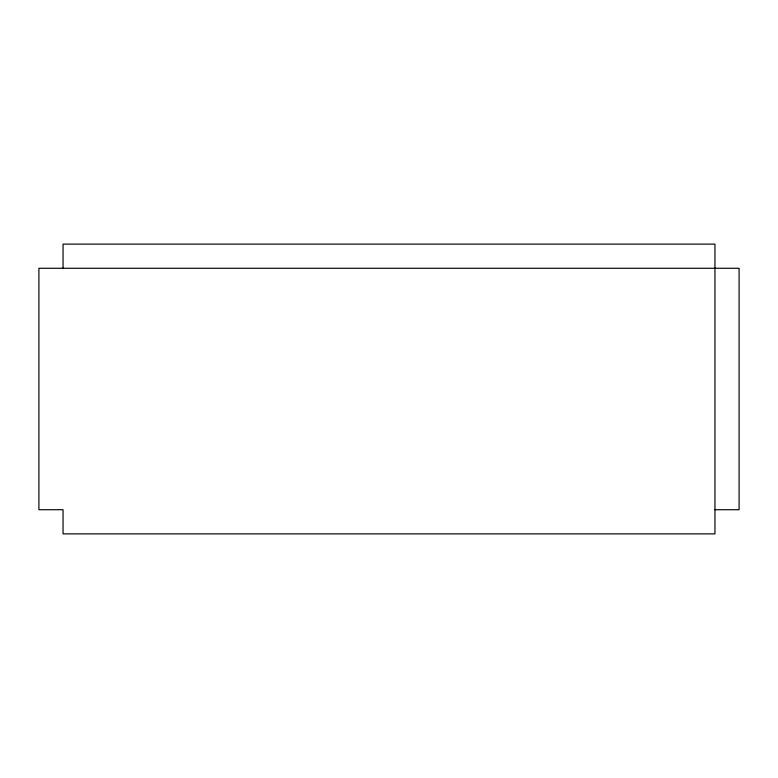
<?xml version="1.0" encoding="UTF-8"?>
<svg xmlns="http://www.w3.org/2000/svg" width="778" height="778" viewBox="0 0 778 778"><rect width="100%" height="100%" fill="white"/><g stroke="black" fill="none" stroke-linecap="round" stroke-linejoin="round"><path stroke-width="1.17" d="M714.953 509.716L739.1 509.716L739.1 268.274L38.9 268.274L38.9 509.716L63.047 509.716L63.047 533.873L714.953 533.873L714.953 244.127L63.047 244.127L63.047 268.274"/></g></svg>
